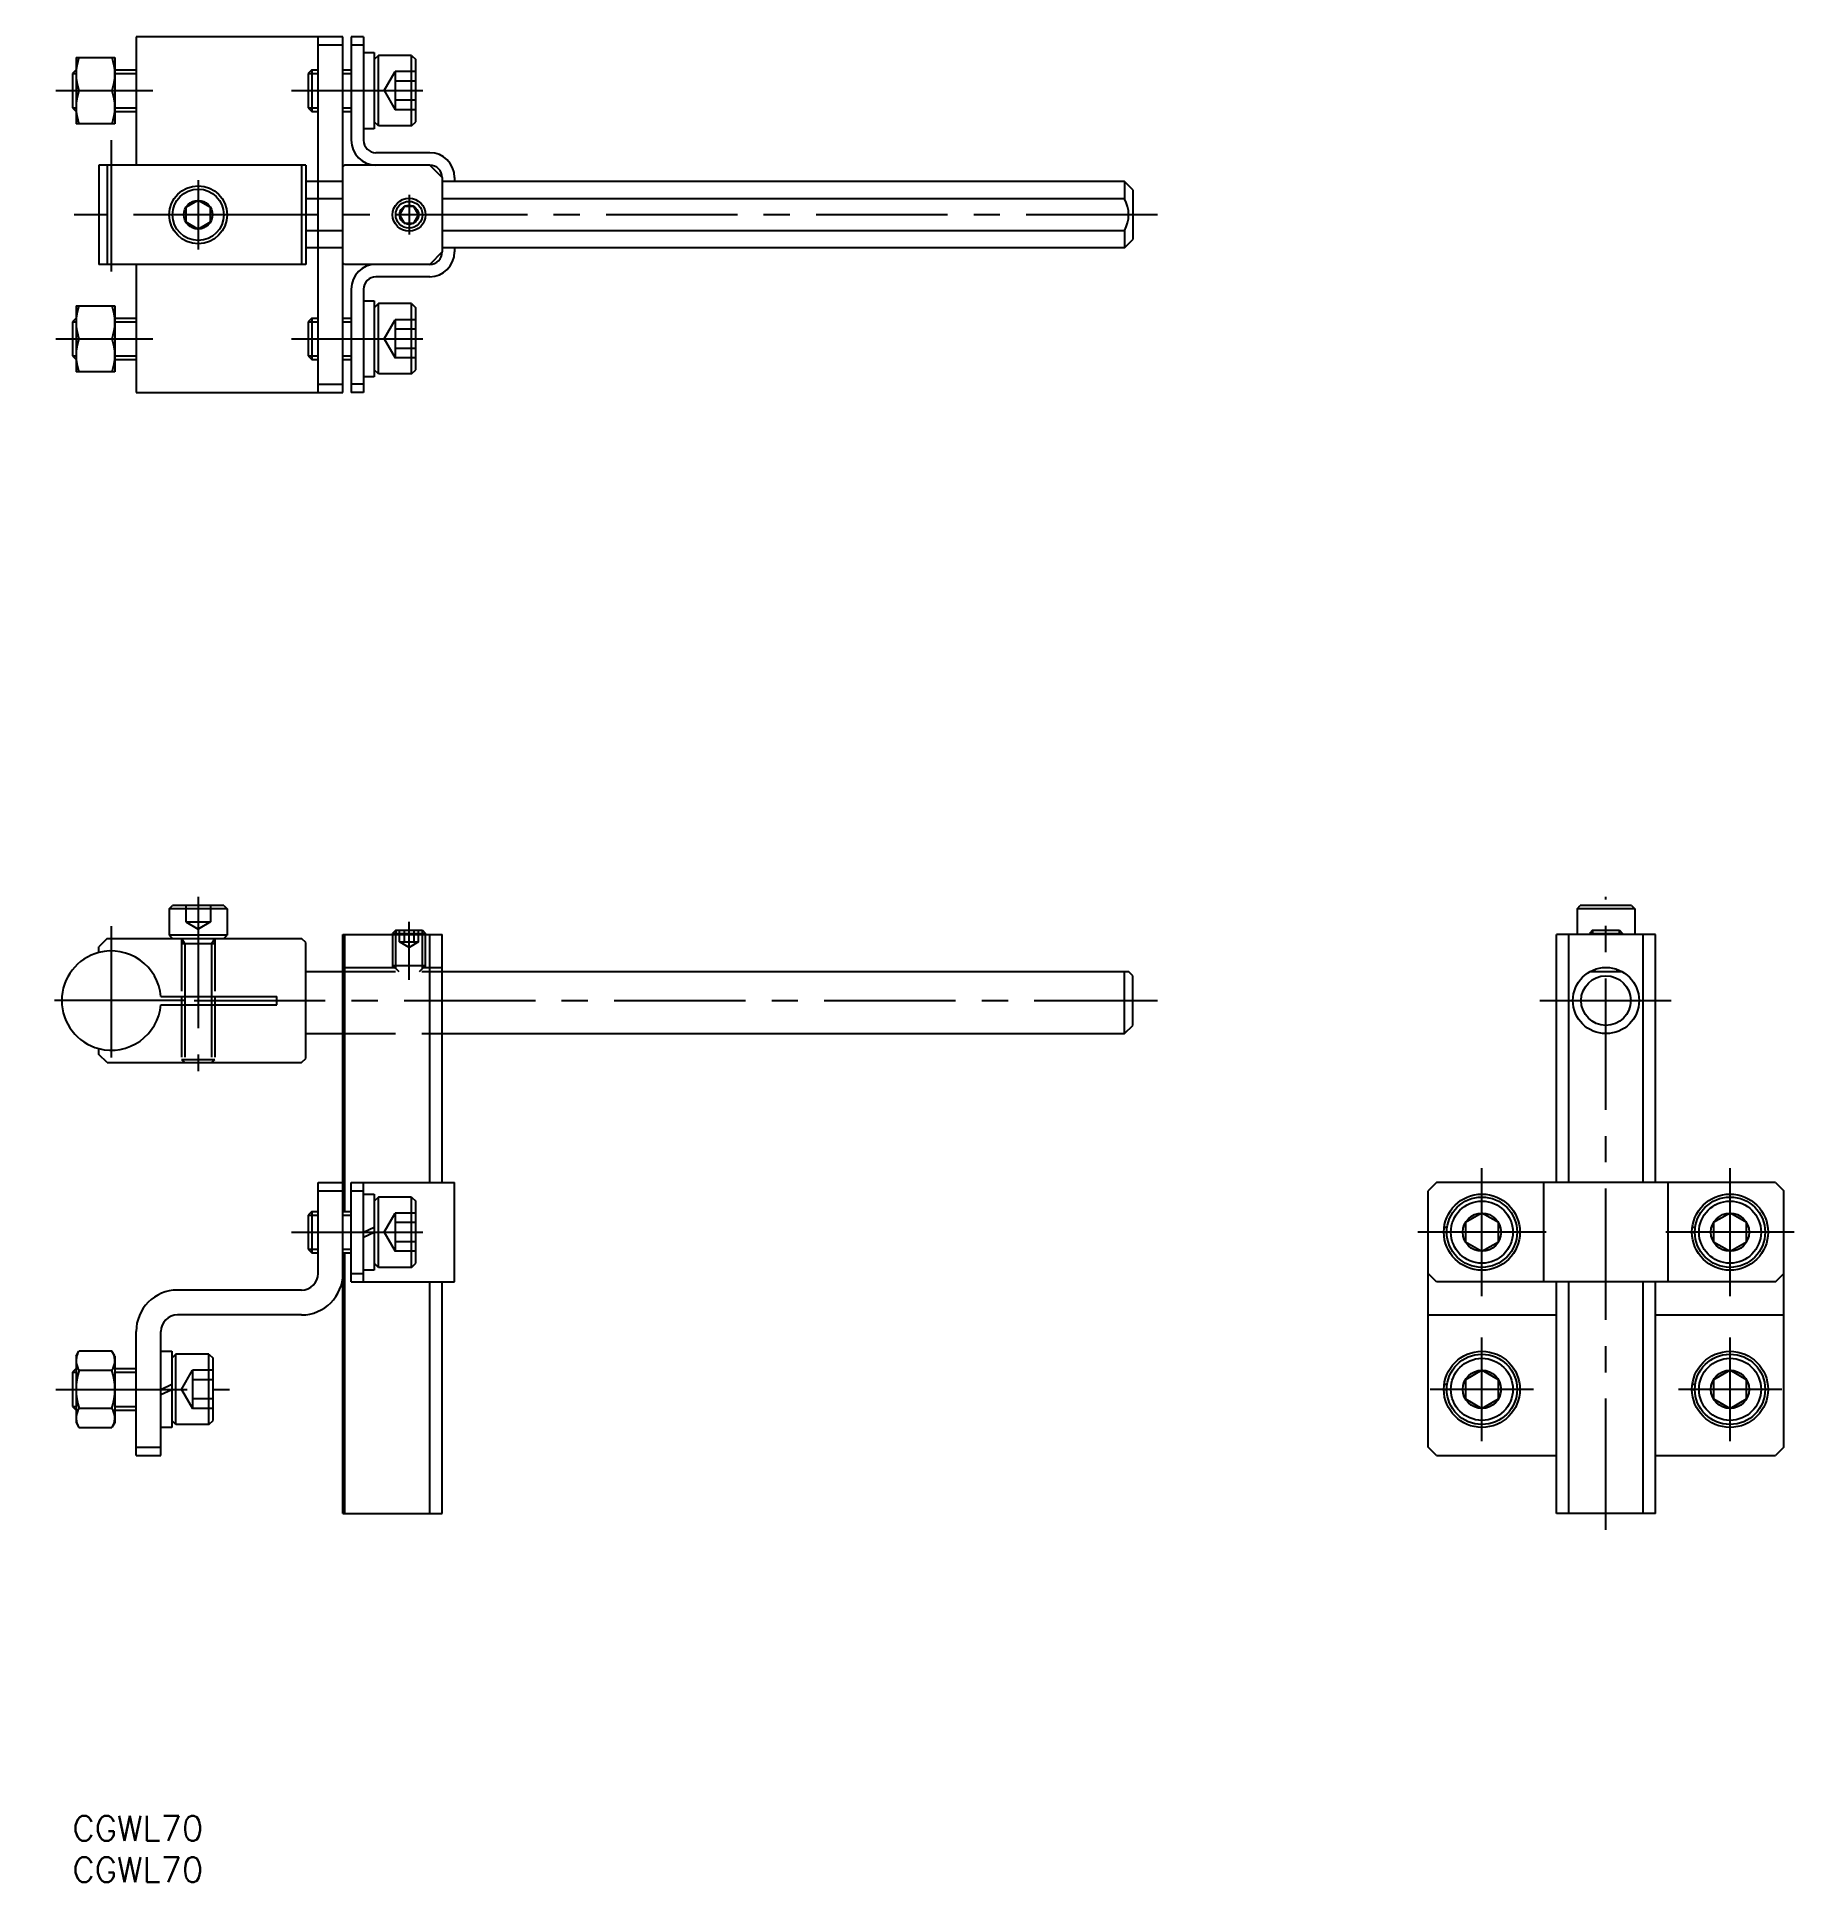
# Model space of a CAD drawing. Extents: x -4 to 208, y -8 to 215.
import ezdxf

# ---------------------------------------------------------------- set-up
doc = ezdxf.new("R2010")
doc.units = 0
doc.header["$LTSCALE"] = 0.5
for name, pattern in [('CENTER', [50.8, 31.75, -6.35, 6.35, -6.35]), ('DASHED', [19.05, 12.7, -6.35]), ('PHANTOM', [63.5, 31.75, -6.35, 6.35, -6.35, 6.35, -6.35])]:
    doc.linetypes.add(name, pattern=pattern)
doc.layers.get('0').update_dxf_attribs({"linetype": 'CONTINUOUS'})
doc.layers.add('CENTER', color=1, linetype='CENTER')
doc.styles.get("Standard").update_dxf_attribs({"font": 'txt.shx', "height": 3, "bigfont": 'bigfont.shx'})

# ---------------------------------------------------------------- blocks, each defined once
blk = doc.blocks.new('*U75')
at = {"color": 7, "linetype": 'CONTINUOUS'}
blk.add_text('CGWL70', height=3, dxfattribs=at).set_placement((0, -3))
blk = doc.blocks.new('*U76')
at = {"color": 7, "linetype": 'CONTINUOUS'}
blk.add_text('CGWL70', height=3, dxfattribs=at).set_placement((0, -8))

msp = doc.modelspace()

# ---------------------------------------------------------------- linework, layer by layer
at = {"color": 7, "linetype": 'CONTINUOUS'}
for p, q in [((32.7, 215.07), (7.7, 215.07)), ((7.7, 215.07), (7.7, 199.57)), ((29.7, 172.07), (29.7, 215.07)), ((32.7, 172.07), (32.7, 215.07)), ((35.2, 215.07), (33.7, 215.07)), ((33.7, 215.07), (33.7, 202.57)), ((35.2, 215.07), (35.2, 202.57)), ((0.43, 212.57), (0.43, 204.57)), ((0.43, 212.57), (5.13, 212.57)), ((5.13, 212.57), (5.13, 204.57)), ((32.7, 214.07), (29.7, 214.07)), ((35.2, 214.07), (33.7, 214.07)), ((35.2, 213.17), (36.5, 213.17)), ((36.5, 213.17), (36.5, 203.97)), ((37, 212.82), (36.5, 212.32)), ((37, 204.32), (37, 212.82)), ((41, 212.82), (37, 212.82)), ((41, 204.32), (41, 212.82)), ((41, 212.82), (41.5, 212.32)), ((41.5, 204.82), (41.5, 212.32)), ((0.43, 211.07), (0, 210.64)), ((0, 210.64), (0, 206.5)), ((5.13, 211.07), (7.7, 211.07)), ((28.93, 211.07), (28.5, 210.64)), ((28.5, 210.64), (28.5, 206.5)), ((28.93, 211.07), (29.7, 211.07)), ((28.93, 211.07), (28.93, 206.07)), ((32.7, 211.07), (33.7, 211.07)), ((0.79, 208.57), (4.78, 208.57)), ((0, 206.5), (0.43, 206.07)), ((5.13, 206.07), (7.7, 206.07)), ((28.5, 206.5), (28.93, 206.07)), ((28.93, 206.07), (29.7, 206.07)), ((32.7, 206.07), (33.7, 206.07)), ((5.13, 204.57), (0.43, 204.57)), ((36.5, 203.97), (35.2, 203.97)), ((37, 204.32), (36.5, 204.82)), ((41, 204.32), (37, 204.32)), ((41, 204.32), (41.5, 204.82)), ((43.2, 201.07), (36.7, 201.07)), ((3.2, 199.57), (3.2, 187.57)), ((28.2, 199.57), (3.2, 199.57)), ((4.2, 199.57), (4.2, 187.57)), ((27.7, 199.57), (27.7, 187.57)), ((28.2, 199.57), (28.2, 187.57)), ((32.9, 199.57), (32.7, 199.37)), ((43.2, 199.57), (32.9, 199.57)), ((43.2, 199.57), (44.7, 198.07)), ((32.7, 197.57), (28.2, 197.57)), ((44.7, 198.07), (44.7, 189.07)), ((127.2, 197.57), (44.7, 197.57)), ((46.2, 198.07), (46.2, 197.57)), ((127.2, 197.57), (127.2, 195.51)), ((128.2, 196.57), (127.2, 197.57)), ((128.2, 196.57), (128.2, 190.57)), ((15.2, 195.3), (13.7, 194.44)), ((13.7, 194.44), (13.7, 192.7)), ((16.7, 194.44), (15.2, 195.3)), ((16.7, 192.7), (16.7, 194.44)), ((32.7, 195.51), (28.2, 195.51)), ((40.12, 194.57), (39.55, 193.57)), ((41.28, 194.57), (40.12, 194.57)), ((41.85, 193.57), (41.28, 194.57)), ((127.2, 195.51), (44.7, 195.51)), ((13.7, 192.7), (15.2, 191.84)), ((15.2, 191.84), (16.7, 192.7)), ((39.55, 193.57), (40.12, 192.57)), ((40.12, 192.57), (41.28, 192.57)), ((41.28, 192.57), (41.85, 193.57)), ((32.7, 191.63), (28.2, 191.63)), ((127.2, 191.63), (44.7, 191.63)), ((127.2, 191.63), (127.2, 189.57)), ((127.2, 189.57), (128.2, 190.57)), ((28.2, 187.57), (3.2, 187.57)), ((7.7, 187.57), (7.7, 172.07)), ((32.7, 189.57), (28.2, 189.57)), ((32.9, 187.57), (32.7, 187.77)), ((43.2, 187.57), (32.9, 187.57)), ((44.7, 189.07), (43.2, 187.57)), ((127.2, 189.57), (44.7, 189.57)), ((46.2, 189.57), (46.2, 189.07)), ((43.2, 186.07), (36.7, 186.07)), ((33.7, 184.57), (33.7, 172.07)), ((35.2, 184.57), (35.2, 172.07)), ((35.2, 183.17), (36.5, 183.17)), ((36.5, 183.17), (36.5, 173.97)), ((0.43, 181.07), (0, 180.64)), ((0.43, 182.57), (0.43, 174.57)), ((0.43, 182.57), (5.13, 182.57)), ((5.13, 182.57), (5.13, 174.57)), ((5.13, 181.07), (7.7, 181.07)), ((28.93, 181.07), (28.5, 180.64)), ((28.93, 181.07), (29.7, 181.07)), ((28.93, 181.07), (28.93, 176.07)), ((32.7, 181.07), (33.7, 181.07)), ((37, 182.82), (36.5, 182.32)), ((37, 174.32), (37, 182.82)), ((41, 182.82), (37, 182.82)), ((41, 174.32), (41, 182.82)), ((41, 182.82), (41.5, 182.32)), ((41.5, 174.82), (41.5, 182.32)), ((0, 180.64), (0, 176.5)), ((0.79, 178.57), (4.78, 178.57)), ((28.5, 180.64), (28.5, 176.5)), ((0, 176.5), (0.43, 176.07)), ((28.5, 176.5), (28.93, 176.07)), ((5.13, 174.57), (0.43, 174.57)), ((5.13, 176.07), (7.7, 176.07)), ((28.93, 176.07), (29.7, 176.07)), ((32.7, 176.07), (33.7, 176.07)), ((37, 174.32), (36.5, 174.82)), ((41, 174.32), (37, 174.32)), ((41, 174.32), (41.5, 174.82)), ((7.7, 172.07), (32.7, 172.07)), ((29.7, 173.07), (32.7, 173.07)), ((35.2, 173.07), (33.7, 173.07)), ((35.2, 172.07), (33.7, 172.07)), ((36.5, 173.97), (35.2, 173.97)), ((11.7, 109.67), (12.1, 110.07)), ((18.7, 109.67), (11.7, 109.67)), ((11.7, 109.67), (11.7, 106.47)), ((18.3, 110.07), (12.1, 110.07)), ((18.3, 110.07), (18.7, 109.67)), ((18.7, 109.67), (18.7, 106.47)), ((181.92, 109.67), (182.32, 110.07)), ((188.92, 109.67), (181.92, 109.67)), ((181.92, 109.67), (181.92, 106.57)), ((188.52, 110.07), (182.32, 110.07)), ((188.52, 110.07), (188.92, 109.67)), ((188.92, 109.67), (188.92, 106.57)), ((4.2, 106.07), (3.2, 105.07)), ((3.2, 104.38), (3.2, 105.07)), ((4.2, 106.07), (27.7, 106.07)), ((18.7, 106.47), (11.7, 106.47)), ((11.7, 106.47), (12.1, 106.07)), ((18.3, 106.07), (18.7, 106.47)), ((28.2, 105.57), (27.7, 106.07)), ((28.2, 91.57), (28.2, 105.57)), ((32.7, 106.57), (44.7, 106.57)), ((32.7, 36.57), (32.7, 106.57)), ((32.9, 106.57), (32.9, 73.07)), ((39.08, 107.07), (38.7, 106.69)), ((38.7, 106.69), (42.7, 106.69)), ((38.7, 106.57), (38.7, 106.69)), ((39.08, 107.07), (42.32, 107.07)), ((42.32, 107.07), (42.7, 106.69)), ((42.7, 106.57), (42.7, 106.69)), ((43.2, 76.57), (43.2, 106.57)), ((44.7, 76.57), (44.7, 106.57)), ((179.42, 76.57), (179.42, 106.57)), ((191.42, 106.57), (179.42, 106.57)), ((180.92, 76.57), (180.92, 106.57)), ((183.8, 107.07), (183.42, 106.69)), ((183.42, 106.69), (187.42, 106.69)), ((183.42, 106.57), (183.42, 106.69)), ((183.8, 107.07), (187.04, 107.07)), ((187.04, 107.07), (187.42, 106.69)), ((187.42, 106.57), (187.42, 106.69)), ((189.92, 76.57), (189.92, 106.57)), ((191.42, 76.57), (191.42, 106.57)), ((28.2, 102.07), (32.7, 102.07)), ((44.7, 102.07), (127.7, 102.07)), ((127.2, 94.57), (127.2, 102.07)), ((128.2, 101.57), (127.7, 102.07)), ((128.2, 95.57), (128.2, 101.57)), ((183.48, 102.07), (187.35, 102.07)), ((183.95, 102.29), (184.17, 102.07)), ((186.89, 102.29), (186.67, 102.07)), ((10.68, 99.07), (24.7, 99.07)), ((13.2, 99.07), (13.2, 98.07)), ((17.2, 99.07), (17.2, 98.07)), ((24.7, 98.07), (24.7, 99.07)), ((10.68, 98.07), (24.7, 98.07)), ((28.2, 94.57), (32.7, 94.57)), ((44.7, 94.57), (127.2, 94.57)), ((127.2, 94.57), (128.2, 95.57)), ((3.2, 92.07), (3.2, 92.76)), ((4.2, 91.07), (3.2, 92.07)), ((27.7, 91.07), (28.2, 91.57)), ((4.2, 91.07), (27.7, 91.07)), ((29.7, 76.57), (32.7, 76.57)), ((29.7, 65.57), (29.7, 76.57)), ((33.7, 76.57), (35.2, 76.57)), ((33.7, 64.57), (33.7, 76.57)), ((35.2, 64.57), (35.2, 76.57)), ((35.2, 76.57), (46.2, 76.57)), ((46.2, 64.57), (46.2, 76.57)), ((164.92, 76.57), (163.92, 75.57)), ((205.92, 76.57), (164.92, 76.57)), ((177.92, 64.57), (177.92, 76.57)), ((192.92, 64.57), (192.92, 76.57)), ((205.92, 76.57), (206.92, 75.57)), ((29.7, 75.57), (32.7, 75.57)), ((33.7, 75.57), (35.2, 75.57)), ((35.2, 75.17), (36.5, 75.17)), ((36.5, 75.17), (36.5, 65.97)), ((37, 74.82), (36.5, 74.32)), ((37, 66.32), (37, 74.82)), ((41, 74.82), (37, 74.82)), ((41, 66.32), (41, 74.82)), ((41, 74.82), (41.5, 74.32)), ((41.5, 66.82), (41.5, 74.32)), ((163.92, 44.57), (163.92, 75.57)), ((206.92, 44.57), (206.92, 75.57)), ((28.93, 73.07), (28.5, 72.64)), ((28.5, 72.64), (28.5, 68.5)), ((28.93, 73.07), (29.7, 73.07)), ((28.93, 73.07), (28.93, 68.07)), ((32.7, 73.07), (33.7, 73.07)), ((170.42, 72.88), (168.42, 71.72)), ((168.42, 71.72), (168.42, 69.41)), ((172.42, 71.72), (170.42, 72.88)), ((172.42, 69.41), (172.42, 71.72)), ((200.42, 72.88), (198.42, 71.72)), ((198.42, 71.72), (198.42, 69.41)), ((202.42, 71.72), (200.42, 72.88)), ((202.42, 69.41), (202.42, 71.72)), ((35.2, 70.57), (36.5, 71.18)), ((35.2, 69.96), (36.5, 70.57)), ((165.82, 70.57), (166.17, 70.57)), ((165.86, 71.18), (166.21, 71.18)), ((168.42, 69.41), (170.42, 68.26)), ((170.42, 68.26), (172.42, 69.41)), ((195.82, 70.57), (196.17, 70.57)), ((195.86, 71.18), (196.21, 71.18)), ((198.42, 69.41), (200.42, 68.26)), ((200.42, 68.26), (202.42, 69.41)), ((28.5, 68.5), (28.93, 68.07)), ((28.93, 68.07), (29.7, 68.07)), ((32.7, 68.07), (33.7, 68.07)), ((32.9, 68.07), (32.9, 36.57)), ((33.7, 65.57), (35.2, 65.57)), ((36.5, 65.97), (35.2, 65.97)), ((37, 66.32), (36.5, 66.82)), ((41, 66.32), (37, 66.32)), ((41, 66.32), (41.5, 66.82)), ((164.92, 64.57), (163.92, 65.57)), ((205.92, 64.57), (206.92, 65.57)), ((27.7, 63.57), (12.7, 63.57)), ((33.7, 64.57), (35.2, 64.57)), ((35.2, 64.57), (46.2, 64.57)), ((43.2, 36.57), (43.2, 64.57)), ((44.7, 36.57), (44.7, 64.57)), ((205.92, 64.57), (164.92, 64.57)), ((179.42, 36.57), (179.42, 64.57)), ((180.92, 36.57), (180.92, 64.57)), ((189.92, 36.57), (189.92, 64.57)), ((191.42, 36.57), (191.42, 64.57)), ((27.7, 60.57), (12.7, 60.57)), ((163.92, 60.57), (179.42, 60.57)), ((191.42, 60.57), (206.92, 60.57)), ((7.7, 43.57), (7.7, 58.57)), ((10.7, 43.57), (10.7, 58.57)), ((32.7, 55.17), (32.7, 59.97)), ((0.43, 55.57), (0.79, 56.19)), ((4.78, 56.19), (0.79, 56.19)), ((5.13, 55.57), (4.78, 56.19)), ((10.7, 56.17), (12, 56.17)), ((12, 56.17), (12, 46.97)), ((12.5, 55.82), (12, 55.32)), ((12.5, 47.32), (12.5, 55.82)), ((16.5, 55.82), (12.5, 55.82)), ((16.5, 47.32), (16.5, 55.82)), ((16.5, 55.82), (17, 55.32)), ((0.43, 54.07), (0, 53.64)), ((0, 53.64), (0, 49.5)), ((0.43, 55.57), (0.43, 47.57)), ((0.79, 53.88), (4.78, 53.88)), ((5.13, 55.57), (5.13, 47.57)), ((5.13, 54.07), (7.7, 54.07)), ((17, 47.82), (17, 55.32)), ((170.42, 53.88), (168.42, 52.72)), ((172.42, 52.72), (170.42, 53.88)), ((200.42, 53.88), (198.42, 52.72)), ((202.42, 52.72), (200.42, 53.88)), ((10.7, 51.57), (12, 52.18)), ((10.7, 50.96), (12, 51.57)), ((32.7, 47.17), (32.7, 51.97)), ((165.82, 51.57), (166.17, 51.57)), ((165.86, 52.18), (166.21, 52.18)), ((168.42, 52.72), (168.42, 50.41)), ((172.42, 50.41), (172.42, 52.72)), ((195.82, 51.57), (196.17, 51.57)), ((195.82, 51.57), (196.17, 51.57)), ((195.86, 52.18), (196.21, 52.18)), ((198.42, 52.72), (198.42, 50.41)), ((202.42, 50.41), (202.42, 52.72)), ((0, 49.5), (0.43, 49.07)), ((4.78, 49.26), (0.79, 49.26)), ((168.42, 50.41), (170.42, 49.26)), ((170.42, 49.26), (172.42, 50.41)), ((198.42, 50.41), (200.42, 49.26)), ((200.42, 49.26), (202.42, 50.41)), ((0.43, 47.57), (0.79, 46.95)), ((0.79, 46.95), (4.78, 46.95)), ((5.13, 47.57), (4.78, 46.95)), ((5.13, 49.07), (7.7, 49.07)), ((12, 46.97), (10.7, 46.97)), ((12.5, 47.32), (12, 47.82)), ((16.5, 47.32), (12.5, 47.32)), ((16.5, 47.32), (17, 47.82)), ((32.7, 40.67), (32.7, 44.97)), ((7.7, 44.57), (10.7, 44.57)), ((7.7, 43.57), (10.7, 43.57)), ((164.92, 43.57), (163.92, 44.57)), ((164.92, 43.57), (179.42, 43.57)), ((191.42, 43.57), (205.92, 43.57)), ((206.92, 44.57), (205.92, 43.57)), ((32.7, 36.57), (44.7, 36.57)), ((191.42, 36.57), (179.42, 36.57))]:
    msp.add_line(p, q, dxfattribs=at)
at = {"color": 3, "linetype": 'CONTINUOUS'}
for p, q in [((0, 210.64), (0.43, 210.64)), ((5.13, 210.64), (7.7, 210.64)), ((28.5, 210.64), (29.7, 210.64)), ((32.7, 210.64), (33.7, 210.64)), ((0, 206.5), (0.43, 206.5)), ((5.13, 206.5), (7.7, 206.5)), ((28.5, 206.5), (29.7, 206.5)), ((32.7, 206.5), (33.7, 206.5)), ((0, 180.64), (0.43, 180.64)), ((5.13, 180.64), (7.7, 180.64)), ((28.5, 180.64), (29.7, 180.64)), ((32.7, 180.64), (33.7, 180.64)), ((0, 176.5), (0.43, 176.5)), ((5.13, 176.5), (7.7, 176.5)), ((28.5, 176.5), (29.7, 176.5)), ((32.7, 176.5), (33.7, 176.5)), ((39.08, 107.07), (39.08, 106.57)), ((42.32, 106.57), (42.32, 107.07)), ((183.8, 107.07), (183.8, 106.57)), ((187.04, 106.57), (187.04, 107.07)), ((13.58, 99.07), (13.58, 98.07)), ((16.82, 99.07), (16.82, 98.07)), ((28.5, 72.64), (29.7, 72.64)), ((32.7, 72.64), (33.7, 72.64)), ((28.5, 68.5), (29.7, 68.5)), ((32.7, 68.5), (33.7, 68.5)), ((0, 53.64), (0.43, 53.64)), ((5.13, 53.64), (7.7, 53.64)), ((0, 49.5), (0.43, 49.5)), ((5.13, 49.5), (7.7, 49.5))]:
    msp.add_line(p, q, dxfattribs=at)
at = {"color": 3, "linetype": 'DASHED'}
for p, q in [((37.67, 208.57), (39, 210.88)), ((41.5, 210.88), (39, 210.88)), ((39, 210.88), (39, 206.26)), ((41.5, 209.72), (39, 209.72)), ((37.67, 208.57), (39, 206.26)), ((41.5, 207.41), (39, 207.41)), ((41.5, 206.26), (39, 206.26)), ((37.67, 178.57), (39, 180.88)), ((41.5, 180.88), (39, 180.88)), ((39, 180.88), (39, 176.26)), ((37.67, 178.57), (39, 176.26)), ((41.5, 179.72), (39, 179.72)), ((41.5, 177.41), (39, 177.41)), ((41.5, 176.26), (39, 176.26)), ((13.7, 110.07), (13.7, 108.07)), ((15.2, 110.07), (15.2, 108.07)), ((16.7, 110.07), (16.7, 108.07)), ((13.7, 108.07), (15.2, 107.2)), ((13.7, 108.07), (16.7, 108.07)), ((16.7, 108.07), (15.2, 107.2)), ((13.2, 106.07), (13.58, 105.41)), ((13.2, 106.07), (13.2, 99.07)), ((17.2, 105.41), (13.2, 105.41)), ((13.58, 105.41), (13.58, 99.07)), ((17.2, 106.07), (16.82, 105.41)), ((16.82, 105.41), (16.82, 99.07)), ((17.2, 106.07), (17.2, 99.07)), ((38.7, 106.57), (38.7, 102.57)), ((39.08, 102.44), (39.08, 106.57)), ((39.55, 105.66), (39.55, 107.07)), ((39.55, 105.66), (41.85, 105.66)), ((40.7, 104.99), (39.55, 105.66)), ((40.12, 107.07), (40.12, 105.66)), ((41.85, 105.66), (40.7, 104.99)), ((41.28, 107.07), (41.28, 105.66)), ((41.85, 105.66), (41.85, 107.07)), ((42.32, 102.44), (42.32, 106.57)), ((42.7, 102.57), (42.7, 106.57)), ((38.7, 102.82), (39.45, 102.07)), ((38.7, 102.82), (42.7, 102.82)), ((41.95, 102.07), (42.7, 102.82)), ((32.7, 102.57), (44.7, 102.57)), ((32.7, 102.07), (44.7, 102.07)), ((13.2, 98.07), (13.2, 91.07)), ((13.58, 98.07), (13.58, 91.07)), ((16.82, 98.07), (16.82, 91.07)), ((17.2, 98.07), (17.2, 91.07)), ((32.7, 94.57), (44.7, 94.57)), ((13.2, 91.45), (17.2, 91.45)), ((13.2, 91.45), (13.58, 91.07)), ((16.82, 91.07), (17.2, 91.45)), ((37.67, 70.57), (39, 72.88)), ((41.5, 72.88), (39, 72.88)), ((39, 72.88), (39, 68.26)), ((41.5, 71.72), (39, 71.72)), ((37.67, 70.57), (39, 68.26)), ((41.5, 69.41), (39, 69.41)), ((41.5, 68.26), (39, 68.26)), ((13.17, 51.57), (14.5, 53.88)), ((17, 53.88), (14.5, 53.88)), ((14.5, 53.88), (14.5, 49.26)), ((13.17, 51.57), (14.5, 49.26)), ((17, 52.72), (14.5, 52.72)), ((17, 50.41), (14.5, 50.41)), ((17, 49.26), (14.5, 49.26))]:
    msp.add_line(p, q, dxfattribs=at)
at = {"color": 7, "linetype": 'CONTINUOUS'}
for centre, radius in [((15.2, 193.57), 3.5), ((15.2, 193.57), 3.1), ((15.2, 193.57), 1.73), ((40.7, 193.57), 2), ((40.7, 193.57), 1.15), ((185.42, 98.57), 4), ((185.42, 98.57), 3), ((170.42, 70.57), 4.6), ((170.42, 70.57), 4.25), ((170.42, 70.57), 3.75), ((200.42, 70.57), 4.6), ((200.42, 70.57), 4.25), ((200.42, 70.57), 3.75), ((170.42, 70.57), 2.31), ((200.42, 70.57), 2.31), ((170.42, 51.57), 4.6), ((170.42, 51.57), 4.25), ((200.42, 51.57), 4.6), ((200.42, 51.57), 4.25), ((170.42, 51.57), 3.75), ((170.42, 51.57), 2.31), ((200.42, 51.57), 3.75), ((200.42, 51.57), 2.31)]:
    msp.add_circle(centre, radius, dxfattribs=at)
at = {"color": 3, "linetype": 'CONTINUOUS'}
msp.add_circle((40.7, 193.57), 1.62, dxfattribs=at)
at = {"color": 7, "linetype": 'CONTINUOUS'}
for centre, radius, start, end in [((6.21, 210.57), 5.78, 159.7438, 200.2562), ((-0.64, 210.57), 5.78, 339.7438, 20.2562), ((6.21, 206.57), 5.78, 159.7438, 200.2562), ((-0.64, 206.57), 5.78, 339.7438, 20.2562), ((36.7, 202.57), 3, 180, 270), ((36.7, 202.57), 1.5, 180, 270), ((43.2, 198.07), 3, 0, 90), ((43.2, 198.07), 1.5, 0, 90), ((123.7, 193.57), 4, 331.045, 28.955), ((36.7, 184.57), 3, 90, 180), ((43.2, 189.07), 3, 270, 0), ((43.2, 189.07), 1.5, 270, 0), ((36.7, 184.57), 1.5, 90, 180), ((6.21, 180.57), 5.78, 159.7438, 200.2562), ((-0.64, 180.57), 5.78, 339.7438, 20.2562), ((6.21, 176.57), 5.78, 159.7438, 200.2562), ((-0.64, 176.57), 5.78, 339.7438, 20.2562), ((4.7, 98.57), 6, 4.7802, 104.4775), ((4.7, 98.57), 6, 255.5225, 355.2198), ((27.7, 65.57), 5, 270, 0), ((27.7, 65.57), 2, 270, 0), ((12.7, 58.57), 5, 90, 180), ((12.7, 58.57), 2, 90, 180), ((2.48, 55.03), 2.04, 154.3842, 214.3842), ((3.09, 55.03), 2.04, 325.6158, 25.6158), ((8.08, 51.57), 7.64, 162.412, 197.588), ((-2.51, 51.57), 7.64, 342.412, 17.588), ((2.48, 48.11), 2.04, 145.6158, 205.6158), ((3.09, 48.11), 2.04, 334.3842, 34.3842)]:
    msp.add_arc(centre, radius, start, end, dxfattribs=at)
at = {"color": 3, "linetype": 'PHANTOM'}
msp.add_arc((4.7, 98.57), 6, 104.4775, 255.5225, dxfattribs=at)
at = {"layer": 'CENTER', "color": 1, "linetype": 'CENTER'}
for p, q in [((-2, 208.57), (9.7, 208.57)), ((26.5, 208.57), (43.5, 208.57)), ((4.7, 202.57), (4.7, 184.57)), ((15.2, 197.77), (15.2, 189.37)), ((40.7, 195.97), (40.7, 191.17)), ((131.2, 193.57), (0.2, 193.57)), ((20.7, 193.57), (9.7, 193.57)), ((19.4, 193.57), (11, 193.57)), ((-2, 178.57), (9.7, 178.57)), ((26.5, 178.57), (43.5, 178.57)), ((15.2, 111.11), (15.2, 90.03)), ((185.42, 34.57), (185.42, 111.11)), ((4.7, 107.57), (4.7, 89.57)), ((40.7, 101.07), (40.7, 108.07)), ((13.7, 98.57), (-4.3, 98.57)), ((14.7, 98.57), (131.2, 98.57)), ((177.42, 98.57), (193.42, 98.57)), ((170.42, 62.82), (170.42, 78.32)), ((200.42, 62.82), (200.42, 78.32)), ((26.5, 70.57), (43.5, 70.57)), ((178.17, 70.57), (162.67, 70.57)), ((208.17, 70.57), (192.67, 70.57)), ((170.42, 45.32), (170.42, 57.82)), ((200.42, 45.32), (200.42, 57.82)), ((-2, 51.57), (19, 51.57)), ((176.67, 51.57), (164.17, 51.57)), ((206.67, 51.57), (194.17, 51.57))]:
    msp.add_line(p, q, dxfattribs=at)

# ---------------------------------------------------------------- block references
at = {"color": 7, "linetype": 'CONTINUOUS'}
for name in ['*U75', '*U76']:
    msp.add_blockref(name, (0, 0), dxfattribs=at)

doc.saveas('drawing.dxf')
